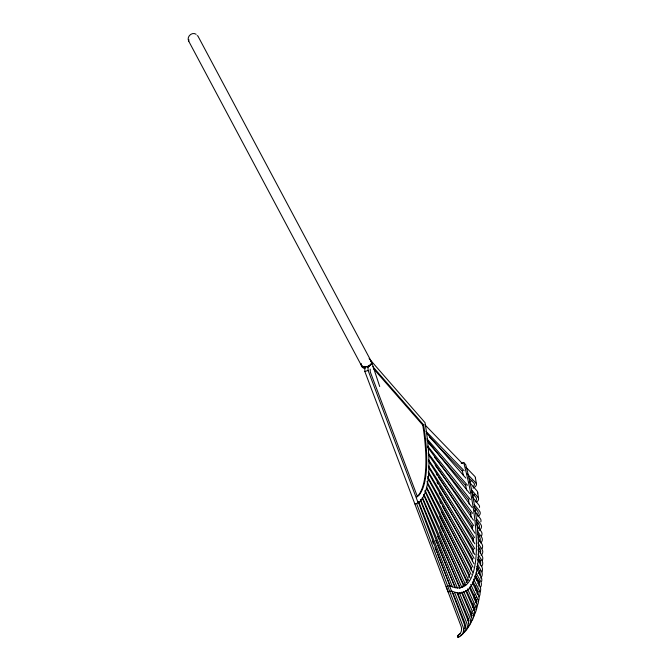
<?xml version="1.0" encoding="UTF-8"?>
<svg xmlns="http://www.w3.org/2000/svg" width="671" height="671" viewBox="0 0 671 671"><rect width="100%" height="100%" fill="white"/><g stroke="black" fill="none" stroke-linecap="round" stroke-linejoin="round"><path stroke-width="1.01" d="M478.037 579.912A8.614 6.735 2.6 0 1 476.98 580.306L476.335 579.165L476.46 576.347M477.14 590.17A8.614 7.012 5.3 0 1 476.083 590.564L475.437 589.364L475.764 585.875M474.691 594.724L474.103 598.733A8.262 6.97 8.3 0 0 476.167 597.282M473.122 603.606L472.35 607.247A8.262 7.188 12 0 0 473.793 606.332M471.126 611.617L470.17 614.871A8.262 7.381 16.3 0 0 472.241 613.378M188.677 40.528L188.878 39.597M367.867 367.054L370.962 364.655L371.667 362.172L197.886 35.982L197.182 35.622M367.842 367.02L371.524 363.766L371.684 362.206L370.535 361.292A5.326 2.659 -28 0 1 371.684 362.206M467.955 620.633L468.71 618.729M361.443 363.623A5.242 2.919 -14.4 0 0 361.753 365.871C364.814 367.893 369.478 366.769 371.524 363.757M459.065 636.368L457.974 637.45L457.421 635.982L459.056 634.363A8.262 7.867 45.1 0 0 460.524 633.399M416.649 496.985L418.847 495.416A142.193 39.253 71.5 0 0 424.416 430.245L423.586 424.827L372.791 366.634M370.929 364.588L368.882 365.972A5.502 3.061 -14.4 0 1 364.831 366.852L363.598 366.752M457.421 635.982A8.262 7.867 45.1 0 0 461.312 626.982L364.856 371.533L368.094 370.451L367.976 366.316M373.353 368.48L422.772 425.095L423.586 424.827M461.245 463.267L463.678 462.453L465.733 464.709A158.851 43.85 71.5 0 1 451.449 590.891L448.211 591.973L446.173 586.58L449.402 585.498A153.315 42.323 71.5 0 0 463.678 462.453M414.938 503.988L418.167 502.881A147.645 40.755 71.5 0 0 425.02 422.646L369.092 358.574M365.36 367.893L364.219 367.985A5.326 2.659 -28 0 1 362.063 366.173M365.376 367.809L364.278 367.884A5.2 2.6 -28 0 1 362.231 366.123M196.15 34.271C191.923 31.512 186.337 36.729 188.71 41.157L362.147 366.903M370.434 361.006L371.214 361.51M424.936 424.793L462.353 463.51M465.951 467.234L474.59 476.175A8.614 4.143 -9.4 0 1 475.353 478.306M426.018 431.31L464.156 470.782M467.041 473.76L475.672 482.692A8.614 4.143 -9.4 0 1 473.072 488.161M429.44 437.064L462.545 471.319M469.021 478.02L474.053 483.237A8.262 3.976 -9.4 0 1 473.047 486.785M426.739 433.265L465.867 478.138M469.306 482.072L476.855 490.727A8.614 4.58 -8.1 0 1 477.458 493.739M426.957 438.809L467.461 485.25M471.579 489.973L477.752 497.052A8.614 4.58 -8.1 0 1 476.1 502.47M428.769 443.279L465.842 485.787M471.336 492.086L476.142 497.597A8.262 4.395 -8.1 0 1 475.177 501.463M426.957 439.991L469.641 493.462M472.87 497.513L478.691 504.81A8.614 4.991 -6.7 0 1 479.522 507.402M427.679 446.098L470.363 499.568M474.246 504.433L479.413 510.916A8.614 4.991 -6.7 0 1 477.819 516.745M434.464 457.169L468.744 500.113M473.919 506.597L477.802 511.453A8.262 4.781 -6.7 0 1 477.333 515.135M427.653 447.18L472.107 507.486M474.573 510.832L480.126 518.373A8.614 5.385 -5.2 0 1 480.797 521.929M428.19 453.051L472.636 513.349M476.343 518.381L480.662 524.244A8.614 5.385 -5.2 0 1 479.111 530.476M435.219 465.313L471.025 513.894M475.957 520.595L479.044 524.781A8.262 5.158 -5.2 0 1 478.608 528.723M428.719 455.013L473.474 520.201M477.006 525.351L481.132 531.357A8.614 5.745 -3.6 0 1 481.476 535.928M428.484 459.761L473.827 525.812M477.358 530.954L481.476 536.959A8.614 5.745 -3.6 0 1 480.713 542.948M436.284 474.028L437.467 475.747M438.641 477.458L472.795 527.205M477.509 534.074L479.866 537.505A8.262 5.511 -3.6 0 1 479.446 541.698M428.383 460.725L474.976 533.244M478.348 538.486L481.711 543.728A8.614 6.098 -1.8 0 1 482.08 548.584M428.551 466.051L474.582 537.697M477.945 542.94L481.879 549.054A8.614 6.098 -1.8 0 1 481.124 555.387M437.039 482.315L438.155 484.068M439.84 486.685L473.525 539.107M478.012 546.102L480.26 549.591A8.262 5.854 -1.8 0 1 480.21 553.432M428.425 466.949L474.858 543.82M478.096 549.188L481.879 555.445A8.614 6.425 0.3 0 1 482.239 560.562M428.4 471.973L474.833 548.844M478.071 554.204L481.853 560.461A8.614 6.425 0.3 0 1 481.728 566.383M439.203 493.068L440.822 495.752M441.904 497.538L473.214 549.381M478.071 557.433L480.235 561.006A8.262 6.165 0.3 0 1 480.184 565.049M428.249 472.795L474.875 554.632M477.467 559.178L481.61 566.45A8.614 6.735 2.6 0 1 481.971 571.826M427.511 476.586L474.145 558.423M477.249 563.875L481.401 571.155A8.614 6.735 2.6 0 1 480.637 578.117M439.882 501.673L440.922 503.493M442.474 506.228L472.527 558.96M476.67 566.24L479.782 571.692A8.262 6.458 2.6 0 1 479.991 575.24M427.846 478.213L473.978 563.833M476.955 569.352L480.922 576.725A8.614 7.012 5.3 0 1 481.602 581.422M426.949 481.661L473.08 567.272M476.058 572.799L480.52 581.078A8.614 7.012 5.3 0 1 480.377 587.544M441.208 511.654L471.461 567.809M475.429 575.181L478.901 581.623A8.262 6.727 5.3 0 1 478.842 586.035M427.209 483.254L472.694 572.279M474.59 575.986L479.807 586.186A8.614 7.272 8.3 0 1 480.126 592.015M426.622 487.263L471.159 574.435M473.533 579.065L479.22 590.195A8.614 7.272 8.3 0 1 479.044 596.905M439.69 516.553L469.541 574.972M472.862 581.463L477.601 590.74A8.262 6.97 8.3 0 1 477.786 594.581M426.362 487.851L470.077 577.949M472.35 582.646L478.272 594.85A8.614 7.498 12 0 1 478.062 601.778M425.137 490.551L468.853 580.65M470.673 584.407L477.5 598.482A8.614 7.498 12 0 1 476.653 606.248M440.369 525.821L443.556 532.388M444.462 534.267L467.234 581.195M469.96 586.823L475.882 599.027A8.262 7.188 12 0 1 476.041 603.003M424.86 491.046L467.167 582.789M469.348 587.519L476.326 602.65A8.614 7.7 16.3 0 1 476.066 609.78M423.913 494.301L465.775 585.104M467.519 588.886L475.37 605.905A8.614 7.7 16.3 0 1 474.472 613.89M439.74 532.673L464.164 585.64M466.345 590.371L473.76 606.45A8.262 7.381 16.3 0 1 473.885 610.543M423.602 494.72L463.476 585.649M465.582 590.438L473.969 609.578A8.614 7.867 21.5 0 1 473.651 616.884M422.478 497.58L461.933 587.553M463.611 591.386L472.845 612.438A8.614 7.867 21.5 0 1 471.872 620.616M437.651 536.406L438.909 539.274M439.748 541.195L459.895 587.133M461.992 591.923L471.227 612.984A8.262 7.549 21.5 0 1 471.319 617.177M422.134 497.907L459.962 588.593M461.564 592.451L471.227 615.601A8.614 8.01 27.9 0 1 470.178 623.938M420.432 499.392L457.446 588.148M459.459 592.971L469.918 618.058A8.614 8.01 27.9 0 1 467.209 627.838M435.714 540.457L436.922 543.351M437.727 545.28L455.433 587.729M457.437 592.552L468.308 618.595A8.262 7.683 27.9 0 1 468.358 622.881M420.465 500.6L455.03 587.762M456.951 592.61L468.09 620.692A8.614 8.119 35.8 0 1 466.169 629.968M418.612 501.673L452.405 586.899M454.712 592.711L466.613 622.738A8.614 8.119 35.8 0 1 463.812 632.678M432.35 540.952L433.508 543.862M435.043 547.737L436.964 552.577M437.727 554.514L450.409 586.471M453.093 593.256L465.003 623.275A8.262 7.792 35.8 0 1 464.709 628.459M417.454 496.716L370.275 371.935L370.199 369.125M418.192 501.824L449.838 585.766M452.053 591.629L464.567 624.81A8.614 8.203 45.1 0 1 460.667 635.429M368.094 370.451L418.167 502.881M449.402 585.498L451.449 590.891M416.557 503.443L462.931 626.437A8.614 8.203 45.1 0 1 457.974 637.45M371.667 362.172L379.711 386.521M475.395 477.727L476.477 484.252M422.772 425.095L423.602 430.514A142.193 39.253 71.5 0 1 418.041 495.693M477.685 492.464L478.591 498.796M188.626 40.436L188.761 41.258M364.714 366.366L364.856 371.533M471.965 480.268A8.262 3.976 -9.4 0 1 469.348 481.82M474.733 494.67A8.262 4.395 -8.1 0 1 472.418 496.406M476.611 509.021A8.262 4.781 -6.7 0 1 475.001 510.438M478.071 522.86A8.262 5.158 -5.2 0 1 476.469 524.345M479.446 535.517A8.262 5.511 -3.6 0 1 478.104 537.161M480.05 548.106A8.262 5.854 -1.8 0 1 478.096 550.321M478.498 568.882A8.614 6.425 0.3 0 1 477.442 569.268L476.796 568.194A8.262 6.165 0.3 0 0 478.23 567.339M480.21 560.025A8.262 6.165 0.3 0 1 478.868 561.812M477.081 578.763A8.262 6.458 2.6 0 1 476.335 579.165M480.201 570.543A8.262 6.458 2.6 0 1 477.987 573.596M476.88 588.484A8.262 6.727 5.3 0 1 475.437 589.364M479.505 580.969A8.262 6.727 5.3 0 1 477.895 583.585M475.798 599.589A8.614 7.272 8.3 0 1 474.749 599.983M478.104 591.31A8.262 6.97 8.3 0 1 476.754 593.273M476.813 599.362A8.262 7.188 12 0 1 475.185 602.13M471.847 615.819A8.614 7.7 16.3 0 1 470.79 616.213M474.833 607.289A8.262 7.381 16.3 0 1 473.189 610.124M469.029 620.65A8.262 7.549 21.5 0 1 468.333 621.161M472.166 615.114A8.262 7.549 21.5 0 1 471.336 616.565M453.932 593.776A158.851 43.85 71.5 0 1 452.078 593.39M460.667 593.189A158.851 43.85 71.5 0 1 457.848 593.869M462.252 470.648A153.315 42.323 71.5 0 1 463.476 475.697M465.523 484.764A153.315 42.323 71.5 0 1 466.613 489.947M468.366 499.115A153.315 42.323 71.5 0 1 469.255 504.265M470.522 512.51A153.315 42.323 71.5 0 1 471.193 517.517M472.099 525.695A153.315 42.323 71.5 0 1 472.459 529.687M472.98 537.756A153.315 42.323 71.5 0 1 473.13 541.942M473.172 548.912A153.315 42.323 71.5 0 1 473.047 553.298M472.703 558.473A153.315 42.323 71.5 0 1 472.409 561.392M471.52 567.322A153.315 42.323 71.5 0 1 470.95 570.031M469.658 574.686A153.315 42.323 71.5 0 1 468.66 577.37M467.561 579.786A153.315 42.323 71.5 0 1 465.968 582.478M464.802 584.03A153.315 42.323 71.5 0 1 461.195 587.2"/></g></svg>
